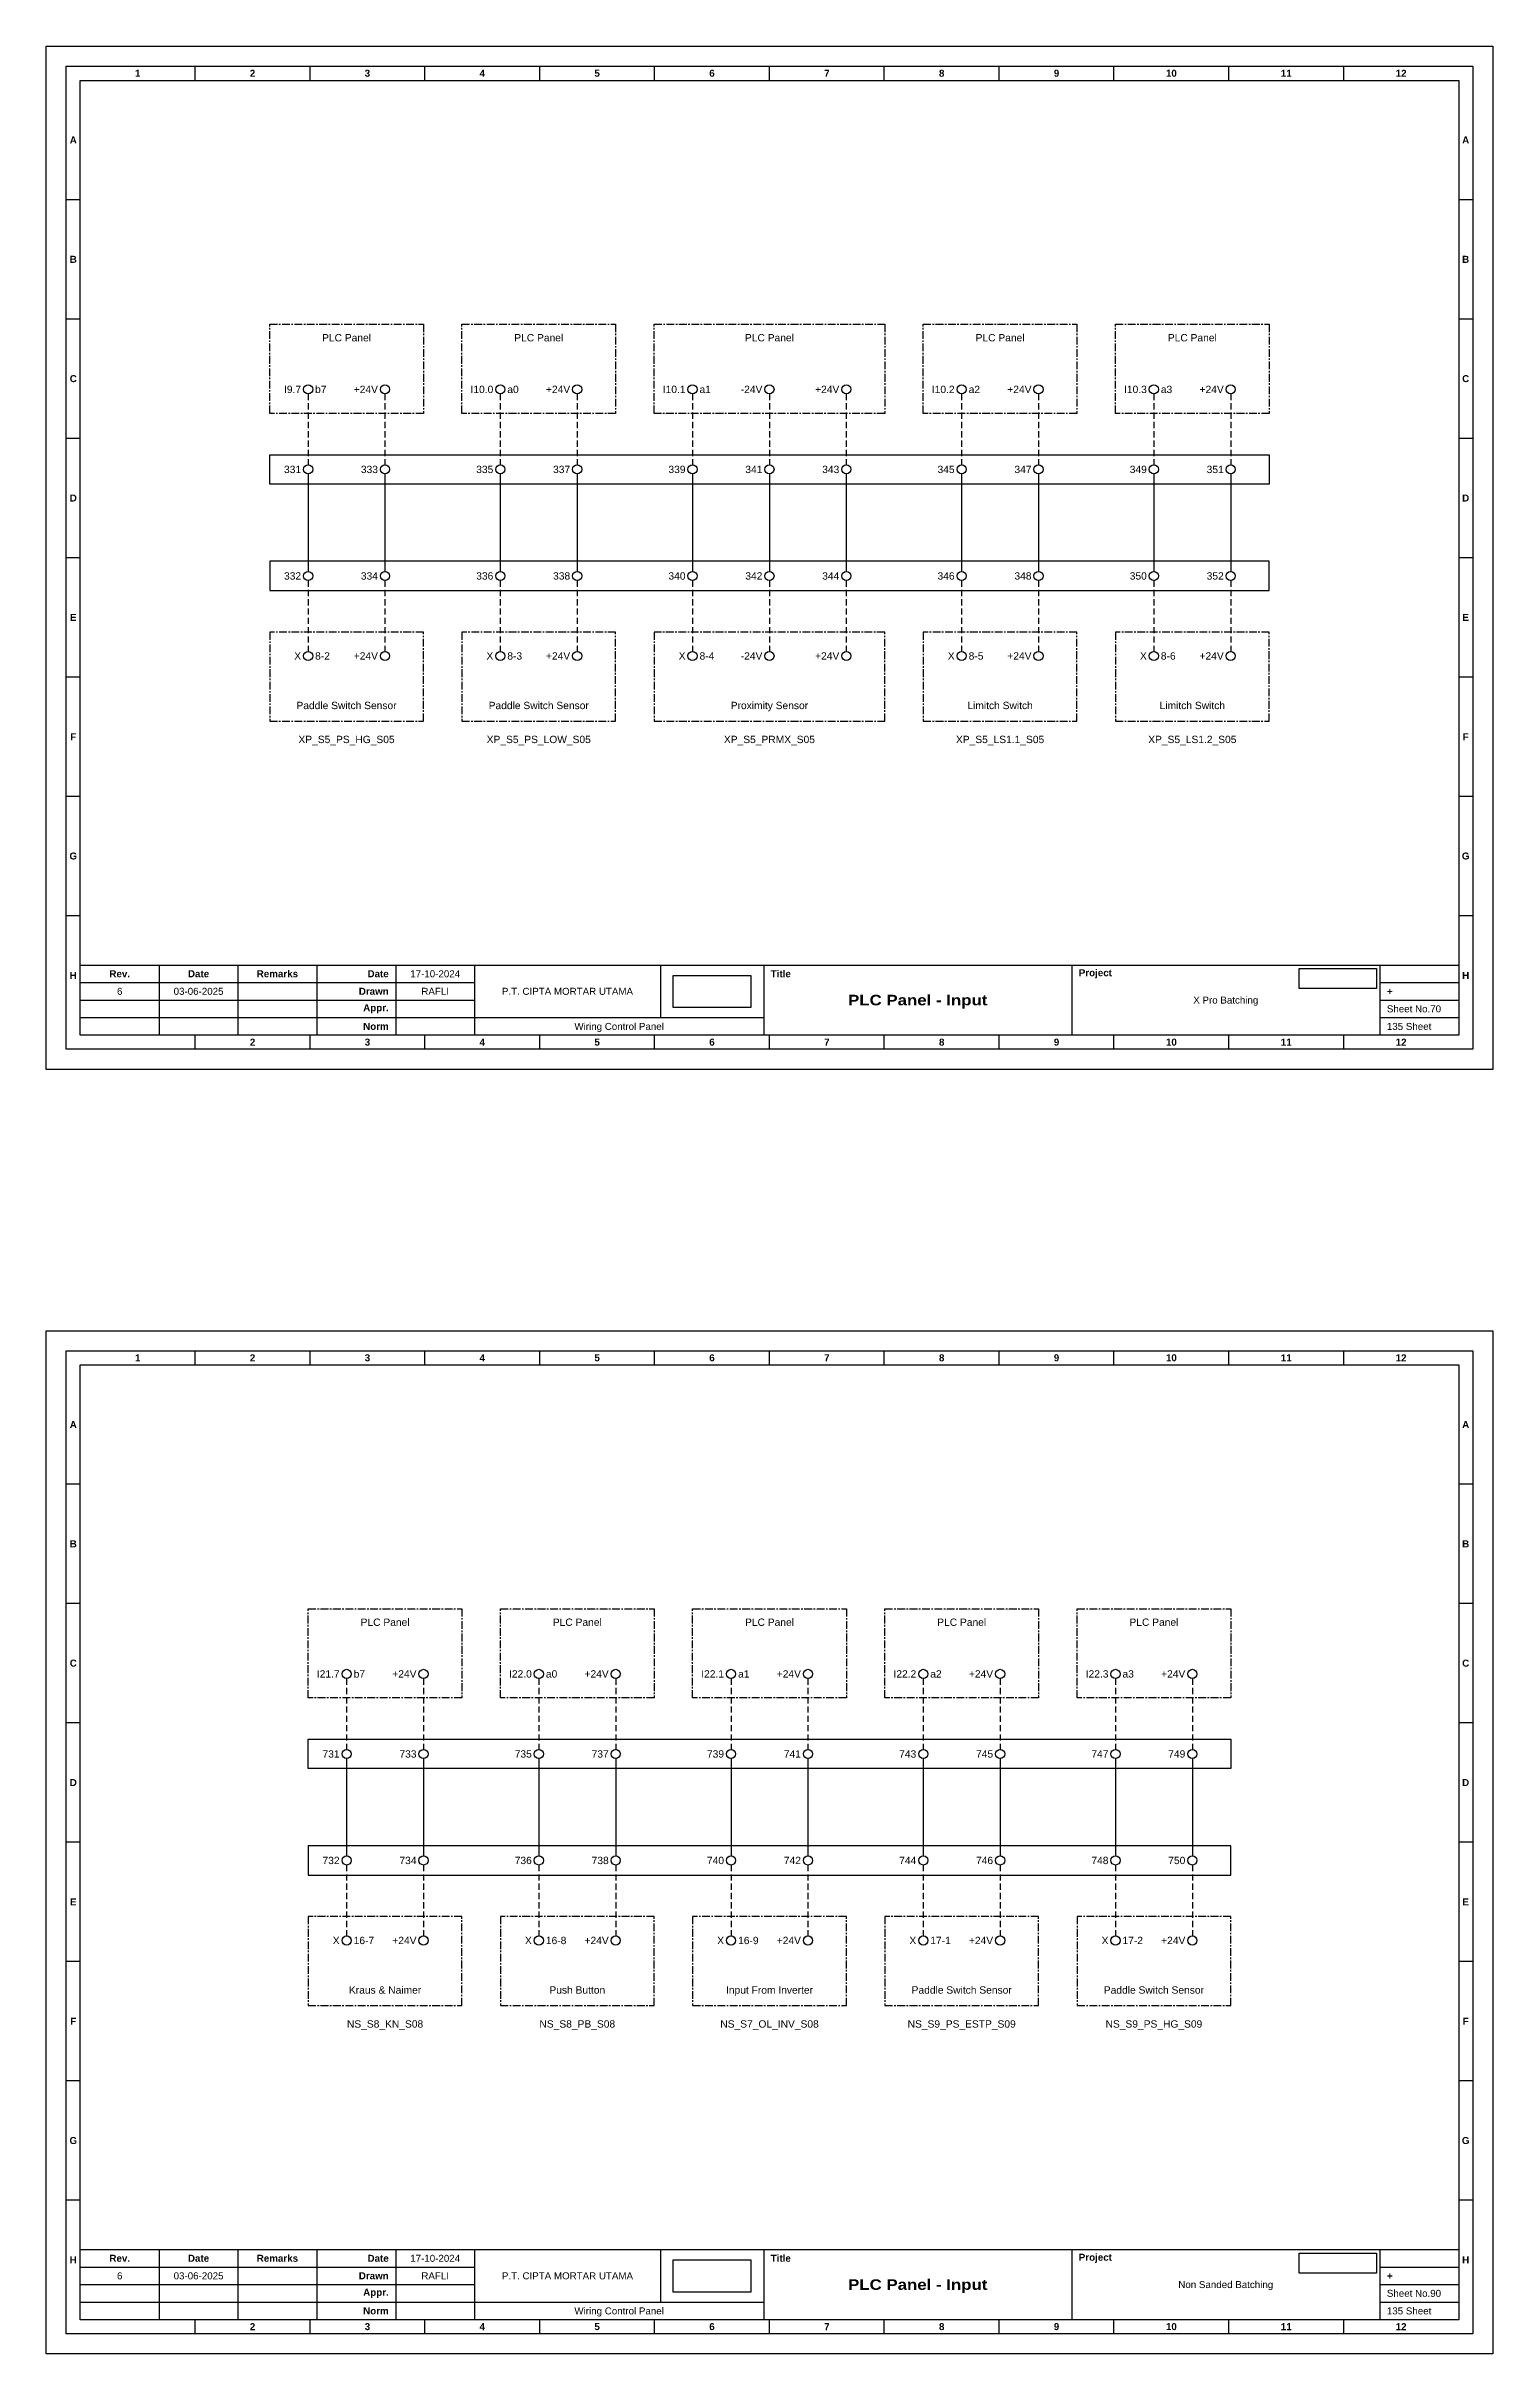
# Model space of a CAD drawing. Header units: millimetres. Extents: x 2277 to 9242, y 1004 to 1739.
# Drawn here: x 3330.3 to 3626.3, y 1003.8 to 1475.9 of the extents above; entities that cross this region are included whole.
import ezdxf
from ezdxf.enums import TextEntityAlignment as Align

# ---------------------------------------------------------------- set-up
doc = ezdxf.new("R2010")
doc.units = ezdxf.units.MM
doc.linetypes.add('CENTER', pattern=[50.8, 31.75, -6.35, 6.35, -6.35])
doc.linetypes.add('HIDDEN', pattern=[9.525, 6.35, -3.175])
doc.styles.add('Bold', font='ariblk.ttf', dxfattribs={"height": 25.4})
doc.styles.get("Standard").update_dxf_attribs({"font": 'arial.ttf'})
picture_1 = doc.add_image_def('image1.png', size_in_pixel=(2048, 847))
picture_2 = doc.add_image_def('image2.png', size_in_pixel=(2092, 542))

# ---------------------------------------------------------------- blocks, each defined once
blk = doc.blocks.new('KOP MU PROJECT')
at = {"color": 6, "ltscale": 50}
for p, q in [((27.74, 184.05), (27.74, 186.66)), ((49.13, 184.05), (49.13, 186.66)), ((70.51, 184.05), (70.51, 186.66)), ((91.89, 184.05), (91.89, 186.66)), ((113.27, 184.05), (113.27, 186.66)), ((134.66, 184.05), (134.66, 186.66)), ((156.04, 184.05), (156.04, 186.66)), ((177.42, 184.05), (177.42, 186.66)), ((198.8, 184.05), (198.8, 186.66)), ((220.19, 184.05), (220.19, 186.66)), ((241.57, 184.05), (241.57, 186.66)), ((6.36, 161.84), (3.75, 161.84)), ((265.59, 161.84), (262.98, 161.84)), ((6.36, 139.63), (3.75, 139.63)), ((265.59, 139.63), (262.98, 139.63)), ((6.36, 117.42), (3.75, 117.42)), ((265.59, 117.42), (262.98, 117.42)), ((6.36, 95.22), (3.75, 95.22)), ((265.59, 95.22), (262.98, 95.22)), ((6.36, 73.01), (3.75, 73.01)), ((265.59, 73.01), (262.98, 73.01)), ((6.36, 50.8), (3.75, 50.8)), ((265.59, 50.8), (262.98, 50.8)), ((6.36, 28.59), (3.75, 28.59)), ((265.59, 28.59), (262.98, 28.59)), ((27.74, 3.75), (27.74, 6.36)), ((49.13, 3.75), (49.13, 6.36)), ((70.51, 3.75), (70.51, 6.36)), ((91.89, 3.75), (91.89, 6.36)), ((113.27, 3.75), (113.27, 6.36)), ((134.66, 3.75), (134.66, 6.36)), ((156.04, 3.75), (156.04, 6.36)), ((177.42, 3.75), (177.42, 6.36)), ((198.8, 3.75), (198.8, 6.36)), ((220.19, 3.75), (220.19, 6.36)), ((241.57, 3.75), (241.57, 6.36))]:
    blk.add_line(p, q, dxfattribs=at)
at = {"ltscale": 50}
for p, q in [((6.36, 19.41), (262.98, 19.41)), ((21.04, 19.41), (21.04, 6.36)), ((35.72, 19.41), (35.72, 6.36)), ((50.41, 19.41), (50.41, 6.36)), ((65.09, 19.41), (65.09, 6.36)), ((79.77, 19.41), (79.77, 6.36)), ((114.35, 19.41), (114.35, 9.62)), ((133.6, 19.41), (133.6, 6.36)), ((190.95, 19.41), (190.95, 6.36)), ((248.3, 19.41), (248.3, 6.36)), ((6.36, 16.15), (79.77, 16.15)), ((6.36, 12.89), (79.77, 12.89)), ((248.3, 16.15), (262.98, 16.15)), ((248.3, 12.89), (262.98, 12.89)), ((6.36, 9.62), (133.6, 9.62)), ((248.3, 9.62), (262.98, 9.62))]:
    blk.add_line(p, q, dxfattribs=at)
at = {"color": 1, "ltscale": 50}
blk.add_lwpolyline([(269.34, 0), (0, 0), (0, 190.41), (269.34, 190.41)], close=True, dxfattribs=at)
at = {"color": 6, "ltscale": 50}
for points in [[(265.59, 3.75), (3.75, 3.75), (3.75, 186.66), (265.59, 186.66)], [(262.98, 6.36), (6.36, 6.36), (6.36, 184.05), (262.98, 184.05)]]:
    blk.add_lwpolyline(points, close=True, dxfattribs=at)
at = {"ltscale": 50, "char_height": 1.305, "attachment_point": 4}
for s, width, heights, insert in [('\\pxqc;{\\fArial|b1|i0|c0|p34;1}', 21.3825, [2.51], (6.36, 185.36)), ('\\pxqc;{\\fArial|b1|i0|c0|p34;2}', 21.3825, [2.51], (27.74, 185.36)), ('\\pxqc;{\\fArial|b1|i0|c0|p34;3}', 21.3825, [2.51], (49.13, 185.36)), ('\\pxqc;{\\fArial|b1|i0|c0|p34;4}', 21.3825, [2.51], (70.51, 185.36)), ('\\pxqc;{\\fArial|b1|i0|c0|p34;5}', 21.3825, [2.51], (91.89, 185.36)), ('\\pxqc;{\\fArial|b1|i0|c0|p34;6}', 21.3825, [2.51], (113.27, 185.36)), ('\\pxqc;{\\fArial|b1|i0|c0|p34;7}', 21.3825, [2.51], (134.66, 185.36)), ('\\pxqc;{\\fArial|b1|i0|c0|p34;8}', 21.3825, [2.51], (156.04, 185.36)), ('\\pxqc;{\\fArial|b1|i0|c0|p34;9}', 21.3825, [2.51], (177.42, 185.36)), ('\\pxqc;{\\fArial|b1|i0|c0|p34;10}', 21.3825, [2.51], (198.8, 185.36)), ('\\pxqc;{\\fArial|b1|i0|c0|p34;11}', 21.3825, [2.51], (220.19, 185.36)), ('\\pxqc;{\\fArial|b1|i0|c0|p34;12}', 21.3825, [2.51], (241.57, 185.36)), ('\\pxqc;{\\fArial|b1|i0|c0|p34;A}', 2.61, [2.51], (3.75, 172.95)), ('\\pxqc;{\\fArial|b1|i0|c0|p34;A}', 2.61, [2.51], (262.98, 172.95)), ('\\pxqc;{\\fArial|b1|i0|c0|p34;B}', 2.61, [2.51], (3.75, 150.74)), ('\\pxqc;{\\fArial|b1|i0|c0|p34;B}', 2.61, [2.51], (262.98, 150.74)), ('\\pxqc;{\\fArial|b1|i0|c0|p34;C}', 2.61, [2.51], (3.75, 128.53)), ('\\pxqc;{\\fArial|b1|i0|c0|p34;C}', 2.61, [2.51], (262.98, 128.53)), ('\\pxqc;{\\fArial|b1|i0|c0|p34;D}', 2.61, [2.51], (3.75, 106.32)), ('\\pxqc;{\\fArial|b1|i0|c0|p34;D}', 2.61, [2.51], (262.98, 106.32)), ('\\pxqc;{\\fArial|b1|i0|c0|p34;E}', 2.61, [2.51], (3.75, 84.11)), ('\\pxqc;{\\fArial|b1|i0|c0|p34;E}', 2.61, [2.51], (262.98, 84.11)), ('\\pxqc;{\\fArial|b1|i0|c0|p34;F}', 2.61, [2.51], (3.75, 61.9)), ('\\pxqc;{\\fArial|b1|i0|c0|p34;F}', 2.61, [2.51], (262.98, 61.9)), ('\\pxqc;{\\fArial|b1|i0|c0|p34;G}', 2.61, [2.51], (3.75, 39.69)), ('\\pxqc;{\\fArial|b1|i0|c0|p34;G}', 2.61, [2.51], (262.98, 39.69)), ('\\pxqc;{\\fArial|b1|i0|c0|p34;H}', 2.61, [2.51], (3.75, 17.47)), ('\\pxqc;{\\fArial|b1|i0|c0|p34;Rev.}', 14.6811, [2.88], (6.36, 17.78)), ('\\pxqc;{\\fArial|b1|i0|c0|p34;Date}', 14.6811, [2.88], (21.04, 17.78)), ('\\pxqc;{\\fArial|b1|i0|c0|p34;Remarks}', 14.6811, [2.88], (35.72, 17.78)), ('\\pxqr;{\\fArial|b1|i0|c0|p34;Date}', 13.3761, [2.88], (50.41, 17.78)), ('\\pxql;{\\fArial|b1|i0|c0|p34;Title}', 50.2419, [2.88], (134.9, 17.78)), ('\\pxql;{\\fArial|b1|i0|c0|p34;Project}', 50.2419, [2.88], (192.25, 17.78)), ('\\pxqc;{\\fArial|b1|i0|c0|p34;H}', 2.61, [2.51], (262.98, 17.47)), ('\\pxqr;{\\fArial|b1|i0|c0|p34;Drawn}', 13.3761, [2.88], (50.41, 14.52)), ('\\pxql;{\\fArial|b1|i0|c0|p34;+}', 14.6811, [2.88], (249.61, 14.52)), ('\\pxqr;{\\fArial|b1|i0|c0|p34;Appr.}', 13.3761, [2.88], (50.41, 11.26)), ('\\pxqr;{\\fArial|b1|i0|c0|p34;Norm}', 13.3761, [2.88], (50.41, 7.99)), ('\\pxqc;{\\fArial|b1|i0|c0|p34;2}', 21.3825, [2.51], (27.74, 5.06)), ('\\pxqc;{\\fArial|b1|i0|c0|p34;3}', 21.3825, [2.51], (49.13, 5.06)), ('\\pxqc;{\\fArial|b1|i0|c0|p34;4}', 21.3825, [2.51], (70.51, 5.06)), ('\\pxqc;{\\fArial|b1|i0|c0|p34;5}', 21.3825, [2.51], (91.89, 5.06)), ('\\pxqc;{\\fArial|b1|i0|c0|p34;6}', 21.3825, [2.51], (113.27, 5.06)), ('\\pxqc;{\\fArial|b1|i0|c0|p34;7}', 21.3825, [2.51], (134.66, 5.06)), ('\\pxqc;{\\fArial|b1|i0|c0|p34;8}', 21.3825, [2.51], (156.04, 5.06)), ('\\pxqc;{\\fArial|b1|i0|c0|p34;9}', 21.3825, [2.51], (177.42, 5.06)), ('\\pxqc;{\\fArial|b1|i0|c0|p34;10}', 21.3825, [2.51], (198.8, 5.06)), ('\\pxqc;{\\fArial|b1|i0|c0|p34;11}', 21.3825, [2.51], (220.19, 5.06)), ('\\pxqc;{\\fArial|b1|i0|c0|p34;12}', 21.3825, [2.51], (241.57, 5.06))]:
    blk.add_mtext_dynamic_manual_height_columns(s, width=width, gutter_width=0.0326, heights=heights, dxfattribs=dict(at, insert=insert))
at = {"ltscale": 50}
for tag, p in [('DATECREATED', (72.43, 17.78)), ('REV', (13.7, 14.52)), ('REVDATE', (28.38, 14.52)), ('REMARKS', (43.06, 14.52)), ('DRAWN', (72.43, 14.52)), ('COMPANY', (97.06, 14.52)), ('PROJECT', (219.62, 12.89)), ('NORM', (72.43, 7.99)), ('APPR', (72.43, 11.26)), ('DRAWINGCATEGORY', (106.68, 7.99)), ('DESCRIPTION', (162.27, 10.03))]:
    blk.add_attdef(tag, text='', height=1.3, dxfattribs=at).set_placement(p, align=Align.MIDDLE_CENTER)
at = {"ltscale": 50, "style": 'Bold'}
blk.add_attdef('TITLE', text='', height=1.96, dxfattribs=at).set_placement((162.27, 12.89), align=Align.MIDDLE_CENTER)
at = {"ltscale": 50}
for tag, p in [('TOTALSHEET', (249.61, 7.99)), ('SHEETNUMBER', (249.61, 11.26))]:
    blk.add_attdef(tag, text='', height=1.3, dxfattribs=at).set_placement(p, align=Align.MIDDLE_LEFT)
image = blk.add_image(picture_1, insert=(116.72, 11.48), size_in_units=(14.5, 6), dxfattribs=at)
image.dxf.flags = 15
image = blk.add_image(picture_2, insert=(233.29, 15.04), size_in_units=(14.36, 3.72), dxfattribs=at)
image.dxf.flags = 15

msp = doc.modelspace()

# ---------------------------------------------------------------- linework, layer by layer
at = {"linetype": 'HIDDEN', "ltscale": 0.2}
for p, q in [((3383.88, 1404.75), (3383.88, 1390.25)), ((3399.61, 1404.75), (3399.61, 1390.25)), ((3423.21, 1404.75), (3423.21, 1390.25)), ((3438.95, 1404.75), (3438.95, 1390.25)), ((3462.55, 1404.75), (3462.55, 1390.25)), ((3478.29, 1404.75), (3478.29, 1390.25)), ((3494.02, 1404.75), (3494.02, 1390.25)), ((3517.63, 1404.75), (3517.63, 1390.25)), ((3533.36, 1404.75), (3533.36, 1390.25)), ((3556.97, 1404.75), (3556.97, 1390.25)), ((3572.7, 1404.75), (3572.7, 1390.25)), ((3383.88, 1366.59), (3383.88, 1352.09)), ((3399.61, 1366.59), (3399.61, 1352.09)), ((3423.21, 1366.59), (3423.21, 1352.09)), ((3438.95, 1366.59), (3438.95, 1352.09)), ((3462.55, 1366.59), (3462.55, 1352.09)), ((3478.29, 1366.59), (3478.29, 1352.09)), ((3494.02, 1366.59), (3494.02, 1352.09)), ((3517.63, 1366.59), (3517.63, 1352.09)), ((3533.36, 1366.59), (3533.36, 1352.09)), ((3556.97, 1366.59), (3556.97, 1352.09)), ((3572.7, 1366.59), (3572.7, 1352.09)), ((3391.76, 1141.97), (3391.76, 1127.48)), ((3407.5, 1141.97), (3407.5, 1127.48)), ((3431.1, 1141.97), (3431.1, 1127.48)), ((3446.83, 1141.97), (3446.83, 1127.48)), ((3470.44, 1141.97), (3470.44, 1127.48)), ((3486.17, 1141.97), (3486.17, 1127.48)), ((3509.78, 1141.97), (3509.78, 1127.48)), ((3525.51, 1141.97), (3525.51, 1127.48)), ((3549.12, 1141.97), (3549.12, 1127.48)), ((3564.85, 1141.97), (3564.85, 1127.48)), ((3391.76, 1103.81), (3391.76, 1089.32)), ((3407.5, 1103.81), (3407.5, 1089.32)), ((3431.1, 1103.81), (3431.1, 1089.32)), ((3446.83, 1103.81), (3446.83, 1089.32)), ((3470.44, 1103.81), (3470.44, 1089.32)), ((3486.17, 1103.81), (3486.17, 1089.32)), ((3509.78, 1103.81), (3509.78, 1089.32)), ((3525.51, 1103.81), (3525.51, 1089.32)), ((3549.12, 1103.81), (3549.12, 1089.32)), ((3564.85, 1103.81), (3564.85, 1089.32))]:
    msp.add_line(p, q, dxfattribs=at)
at = {"ltscale": 0.2}
for p, q in [((3383.88, 1388.38), (3383.88, 1368.46)), ((3399.61, 1388.38), (3399.61, 1368.46)), ((3423.21, 1388.38), (3423.21, 1368.46)), ((3438.95, 1388.38), (3438.95, 1368.46)), ((3462.55, 1388.38), (3462.55, 1368.46)), ((3478.29, 1388.38), (3478.29, 1368.46)), ((3494.02, 1388.38), (3494.02, 1368.46)), ((3517.63, 1388.38), (3517.63, 1368.46)), ((3533.36, 1388.38), (3533.36, 1368.46)), ((3556.97, 1388.38), (3556.97, 1368.46)), ((3572.7, 1388.38), (3572.7, 1368.46)), ((3391.76, 1125.6), (3391.76, 1105.69)), ((3407.5, 1125.6), (3407.5, 1105.69)), ((3431.1, 1125.6), (3431.1, 1105.69)), ((3446.83, 1125.6), (3446.83, 1105.69)), ((3470.44, 1125.6), (3470.44, 1105.69)), ((3486.17, 1125.6), (3486.17, 1105.69)), ((3509.78, 1125.6), (3509.78, 1105.69)), ((3525.51, 1125.6), (3525.51, 1105.69)), ((3549.12, 1125.6), (3549.12, 1105.69)), ((3564.85, 1125.6), (3564.85, 1105.69))]:
    msp.add_line(p, q, dxfattribs=at)
at = {"linetype": 'CENTER', "ltscale": 0.05}
for points in [[(3376.01, 1419.01), (3407.48, 1419.01), (3407.48, 1400.79), (3376.01, 1400.79)], [(3415.35, 1419.01), (3446.82, 1419.01), (3446.82, 1400.79), (3415.35, 1400.79)], [(3454.69, 1419.01), (3501.89, 1419.01), (3501.89, 1400.79), (3454.69, 1400.79)], [(3509.76, 1419.01), (3541.23, 1419.01), (3541.23, 1400.79), (3509.76, 1400.79)], [(3549.1, 1419.01), (3580.57, 1419.01), (3580.57, 1400.79), (3549.1, 1400.79)], [(3376.01, 1337.83), (3407.48, 1337.83), (3407.48, 1356.05), (3376.01, 1356.05)], [(3415.35, 1337.83), (3446.82, 1337.83), (3446.82, 1356.05), (3415.35, 1356.05)], [(3454.69, 1337.83), (3501.89, 1337.83), (3501.89, 1356.05), (3454.69, 1356.05)], [(3509.76, 1337.83), (3541.23, 1337.83), (3541.23, 1356.05), (3509.76, 1356.05)], [(3549.1, 1337.83), (3580.57, 1337.83), (3580.57, 1356.05), (3549.1, 1356.05)], [(3383.89, 1156.24), (3415.36, 1156.24), (3415.36, 1138.01), (3383.89, 1138.01)], [(3423.23, 1156.24), (3454.7, 1156.24), (3454.7, 1138.01), (3423.23, 1138.01)], [(3462.57, 1156.24), (3494.04, 1156.24), (3494.04, 1138.01), (3462.57, 1138.01)], [(3501.91, 1156.24), (3533.38, 1156.24), (3533.38, 1138.01), (3501.91, 1138.01)], [(3541.25, 1156.24), (3572.72, 1156.24), (3572.72, 1138.01), (3541.25, 1138.01)], [(3383.89, 1075.05), (3415.36, 1075.05), (3415.36, 1093.28), (3383.89, 1093.28)], [(3423.23, 1075.05), (3454.7, 1075.05), (3454.7, 1093.28), (3423.23, 1093.28)], [(3462.57, 1075.05), (3494.04, 1075.05), (3494.04, 1093.28), (3462.57, 1093.28)], [(3501.91, 1075.05), (3533.38, 1075.05), (3533.38, 1093.28), (3501.91, 1093.28)], [(3541.25, 1075.05), (3572.72, 1075.05), (3572.72, 1093.28), (3541.25, 1093.28)]]:
    msp.add_lwpolyline(points, close=True, dxfattribs=at)
at = {"ltscale": 0.05}
for points in [[(3376.01, 1392.32), (3580.57, 1392.32), (3580.57, 1386.31), (3376.01, 1386.31)], [(3376.01, 1364.52), (3580.57, 1364.52), (3580.57, 1370.53), (3376.01, 1370.53)], [(3383.89, 1129.55), (3572.72, 1129.55), (3572.72, 1123.54), (3383.89, 1123.54)], [(3383.89, 1101.74), (3572.72, 1101.74), (3572.72, 1107.76), (3383.89, 1107.76)]]:
    msp.add_lwpolyline(points, close=True, dxfattribs=at)
for centre in [(3383.88, 1405.69), (3399.61, 1405.69), (3423.21, 1405.69), (3438.95, 1405.69), (3462.55, 1405.69), (3478.29, 1405.69), (3494.02, 1405.69), (3517.63, 1405.69), (3533.36, 1405.69), (3556.97, 1405.69), (3572.7, 1405.69), (3383.88, 1389.32), (3399.61, 1389.32), (3423.21, 1389.32), (3438.95, 1389.32), (3462.55, 1389.32), (3478.29, 1389.32), (3494.02, 1389.32), (3517.63, 1389.32), (3533.36, 1389.32), (3556.97, 1389.32), (3572.7, 1389.32), (3383.88, 1367.53), (3399.61, 1367.53), (3423.21, 1367.53), (3438.95, 1367.53), (3462.55, 1367.53), (3478.29, 1367.53), (3494.02, 1367.53), (3517.63, 1367.53), (3533.36, 1367.53), (3556.97, 1367.53), (3572.7, 1367.53), (3383.88, 1351.16), (3399.61, 1351.16), (3423.21, 1351.16), (3438.95, 1351.16), (3462.55, 1351.16), (3478.29, 1351.16), (3494.02, 1351.16), (3517.63, 1351.16), (3533.36, 1351.16), (3556.97, 1351.16), (3572.7, 1351.16), (3391.76, 1142.91), (3407.5, 1142.91), (3431.1, 1142.91), (3446.83, 1142.91), (3470.44, 1142.91), (3486.17, 1142.91), (3509.78, 1142.91), (3525.51, 1142.91), (3549.12, 1142.91), (3564.85, 1142.91), (3391.76, 1126.54), (3407.5, 1126.54), (3431.1, 1126.54), (3446.83, 1126.54), (3470.44, 1126.54), (3486.17, 1126.54), (3509.78, 1126.54), (3525.51, 1126.54), (3549.12, 1126.54), (3564.85, 1126.54), (3391.76, 1104.75), (3407.5, 1104.75), (3431.1, 1104.75), (3446.83, 1104.75), (3470.44, 1104.75), (3486.17, 1104.75), (3509.78, 1104.75), (3525.51, 1104.75), (3549.12, 1104.75), (3564.85, 1104.75), (3391.76, 1088.38), (3407.5, 1088.38), (3431.1, 1088.38), (3446.83, 1088.38), (3470.44, 1088.38), (3486.17, 1088.38), (3509.78, 1088.38), (3525.51, 1088.38), (3549.12, 1088.38), (3564.85, 1088.38)]:
    msp.add_circle(centre, 0.938)

# ---------------------------------------------------------------- block references
at = {"xscale": 1.099296583304004, "yscale": 1.099296583304004, "zscale": 1.099296583304004}
for p, values in [((3330.26, 1266.59), {'TITLE': 'PLC Panel - Input', 'PROJECT': 'X Pro Batching', 'COMPANY': 'P.T. CIPTA MORTAR UTAMA', 'DRAWINGCATEGORY': 'Wiring Control Panel', 'DRAWN': 'RAFLI', 'DATECREATED': '17-10-2024', 'REVDATE': '03-06-2025', 'REV': '6', 'SHEETNUMBER': 'Sheet No.70', 'TOTALSHEET': '135 Sheet'}), ((3330.26, 1003.81), {'TITLE': 'PLC Panel - Input', 'PROJECT': 'Non Sanded Batching', 'COMPANY': 'P.T. CIPTA MORTAR UTAMA', 'DRAWINGCATEGORY': 'Wiring Control Panel', 'DRAWN': 'RAFLI', 'DATECREATED': '17-10-2024', 'REVDATE': '03-06-2025', 'REV': '6', 'SHEETNUMBER': 'Sheet No.90', 'TOTALSHEET': '135 Sheet'})]:
    msp.add_blockref('KOP MU PROJECT', p, dxfattribs=at).add_auto_attribs(values)

# ---------------------------------------------------------------- texts
for s, p in [('PLC Panel', (3391.74, 1417.01)), ('PLC Panel', (3431.08, 1417.01)), ('PLC Panel', (3478.29, 1417.01)), ('PLC Panel', (3525.5, 1417.01)), ('PLC Panel', (3564.84, 1417.01)), ('XP_S5_PS_HG_S05', (3391.74, 1334.83)), ('XP_S5_PS_LOW_S05', (3431.08, 1334.83)), ('XP_S5_PRMX_S05', (3478.29, 1334.83)), ('XP_S5_LS1.1_S05', (3525.5, 1334.83)), ('XP_S5_LS1.2_S05', (3564.84, 1334.83)), ('PLC Panel', (3399.63, 1154.24)), ('PLC Panel', (3438.97, 1154.24)), ('PLC Panel', (3478.31, 1154.24)), ('PLC Panel', (3517.64, 1154.24)), ('PLC Panel', (3556.98, 1154.24)), ('NS_S8_KN_S08', (3399.63, 1072.05)), ('NS_S8_PB_S08', (3438.97, 1072.05)), ('NS_S7_OL_INV_S08', (3478.31, 1072.05)), ('NS_S9_PS_ESTP_S09', (3517.64, 1072.05)), ('NS_S9_PS_HG_S09', (3556.98, 1072.05))]:
    msp.add_text(s, height=1.5).set_placement(p, align=Align.TOP_CENTER)
for s, p in [('I9.7', (3382.44, 1405.69)), ('+24V', (3398.17, 1405.69)), ('I10.0', (3421.78, 1405.69)), ('+24V', (3437.51, 1405.69)), ('I10.1', (3461.12, 1405.69)), ('-24V', (3476.85, 1405.69)), ('+24V', (3492.59, 1405.69)), ('I10.2', (3516.19, 1405.69)), ('+24V', (3531.93, 1405.69)), ('I10.3', (3555.53, 1405.69)), ('+24V', (3571.27, 1405.69)), ('331', (3382.44, 1389.32)), ('333', (3398.17, 1389.32)), ('335', (3421.78, 1389.32)), ('337', (3437.51, 1389.32)), ('339', (3461.12, 1389.32)), ('341', (3476.85, 1389.32)), ('343', (3492.59, 1389.32)), ('345', (3516.19, 1389.32)), ('347', (3531.93, 1389.32)), ('349', (3555.53, 1389.32)), ('351', (3571.27, 1389.32)), ('332', (3382.44, 1367.53)), ('334', (3398.17, 1367.53)), ('336', (3421.78, 1367.53)), ('338', (3437.51, 1367.53)), ('340', (3461.12, 1367.53)), ('342', (3476.85, 1367.53)), ('344', (3492.59, 1367.53)), ('346', (3516.19, 1367.53)), ('348', (3531.93, 1367.53)), ('350', (3555.53, 1367.53)), ('352', (3571.27, 1367.53)), ('X', (3382.44, 1351.16)), ('+24V', (3398.17, 1351.16)), ('X', (3421.78, 1351.16)), ('+24V', (3437.51, 1351.16)), ('X', (3461.12, 1351.16)), ('-24V', (3476.85, 1351.16)), ('+24V', (3492.59, 1351.16)), ('X', (3516.19, 1351.16)), ('+24V', (3531.93, 1351.16)), ('X', (3555.53, 1351.16)), ('+24V', (3571.27, 1351.16)), ('I21.7', (3390.32, 1142.91)), ('+24V', (3406.06, 1142.91)), ('I22.0', (3429.66, 1142.91)), ('+24V', (3445.4, 1142.91)), ('I22.1', (3469, 1142.91)), ('+24V', (3484.74, 1142.91)), ('I22.2', (3508.34, 1142.91)), ('+24V', (3524.07, 1142.91)), ('I22.3', (3547.68, 1142.91)), ('+24V', (3563.41, 1142.91)), ('731', (3390.32, 1126.54)), ('733', (3406.06, 1126.54)), ('735', (3429.66, 1126.54)), ('737', (3445.4, 1126.54)), ('739', (3469, 1126.54)), ('741', (3484.74, 1126.54)), ('743', (3508.34, 1126.54)), ('745', (3524.07, 1126.54)), ('747', (3547.68, 1126.54)), ('749', (3563.41, 1126.54)), ('732', (3390.32, 1104.75)), ('734', (3406.06, 1104.75)), ('736', (3429.66, 1104.75)), ('738', (3445.4, 1104.75)), ('740', (3469, 1104.75)), ('742', (3484.74, 1104.75)), ('744', (3508.34, 1104.75)), ('746', (3524.07, 1104.75)), ('748', (3547.68, 1104.75)), ('750', (3563.41, 1104.75)), ('X', (3390.32, 1088.38)), ('+24V', (3406.06, 1088.38)), ('X', (3429.66, 1088.38)), ('+24V', (3445.4, 1088.38)), ('X', (3469, 1088.38)), ('+24V', (3484.74, 1088.38)), ('X', (3508.34, 1088.38)), ('+24V', (3524.07, 1088.38)), ('X', (3547.68, 1088.38)), ('+24V', (3563.41, 1088.38))]:
    msp.add_text(s, height=1.5).set_placement(p, align=Align.MIDDLE_RIGHT)
for s, p in [('b7', (3385.31, 1405.69)), ('a0', (3424.65, 1405.69)), ('a1', (3463.99, 1405.69)), ('a2', (3519.07, 1405.69)), ('a3', (3558.4, 1405.69)), ('8-2', (3385.31, 1351.16)), ('8-3', (3424.65, 1351.16)), ('8-4', (3463.99, 1351.16)), ('8-5', (3519.07, 1351.16)), ('8-6', (3558.4, 1351.16)), ('b7', (3393.2, 1142.91)), ('a0', (3432.54, 1142.91)), ('a1', (3471.88, 1142.91)), ('a2', (3511.21, 1142.91)), ('a3', (3550.55, 1142.91)), ('16-7', (3393.2, 1088.38)), ('16-8', (3432.54, 1088.38)), ('16-9', (3471.88, 1088.38)), ('17-1', (3511.21, 1088.38)), ('17-2', (3550.55, 1088.38))]:
    msp.add_text(s, height=1.5).set_placement(p, align=Align.MIDDLE_LEFT)
for s, p in [('Paddle Switch Sensor', (3391.74, 1339.83)), ('Paddle Switch Sensor', (3431.08, 1339.83)), ('Proximity Sensor', (3478.29, 1339.83)), ('Limitch Switch', (3525.5, 1339.83)), ('Limitch Switch', (3564.84, 1339.83)), ('Kraus & Naimer', (3399.63, 1077.05)), ('Push Button', (3438.97, 1077.05)), ('Input From Inverter', (3478.31, 1077.05)), ('Paddle Switch Sensor', (3517.64, 1077.05)), ('Paddle Switch Sensor', (3556.98, 1077.05))]:
    msp.add_text(s, height=1.5).set_placement(p, align=Align.BOTTOM_CENTER)

doc.saveas('drawing.dxf')
